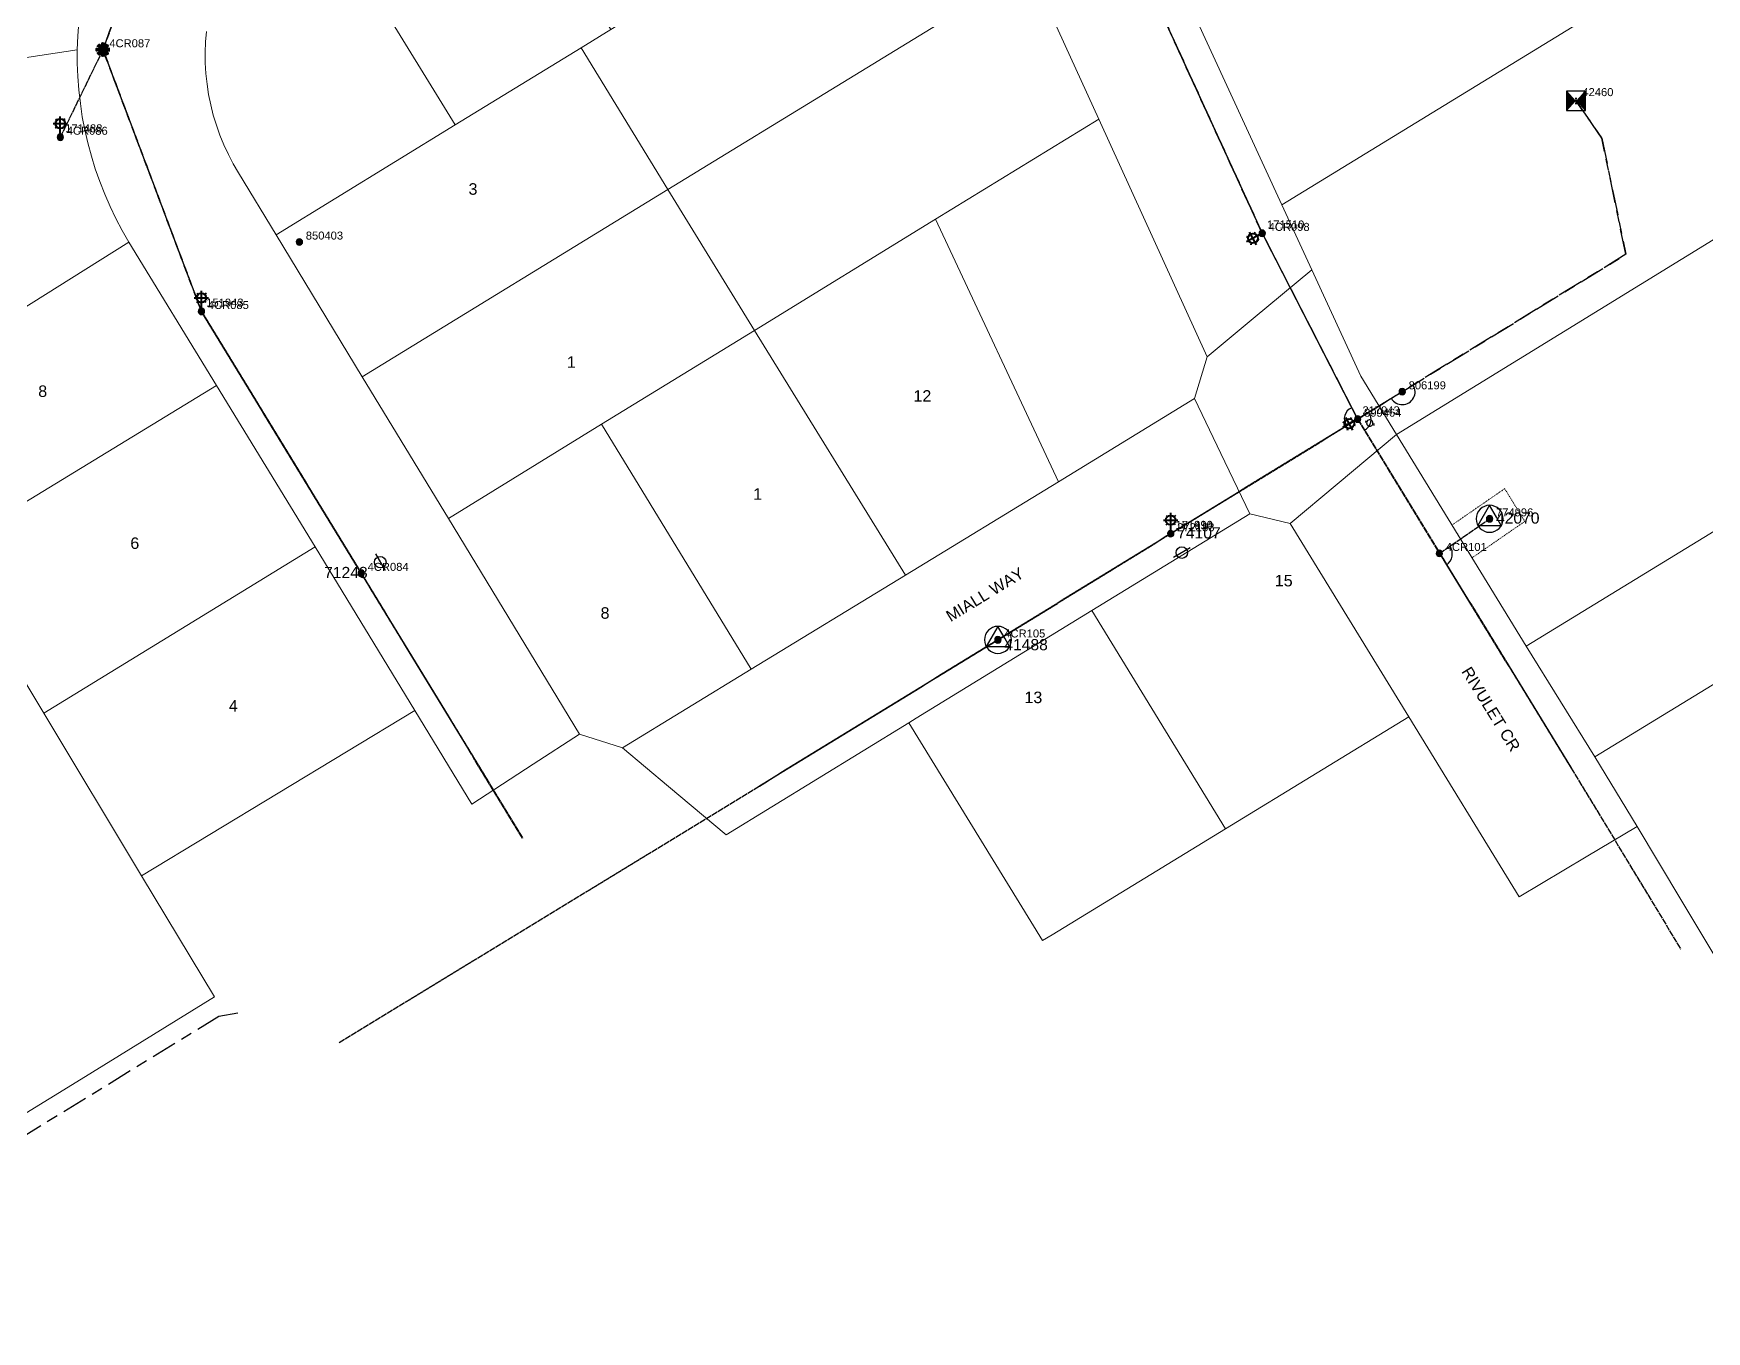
# Model space of a CAD drawing. Header units: metres. Extents: x 296686 to 300227, y 6172173 to 6175501.
# Drawn here: x 296905.8 to 297167.2, y 6174684.1 to 6174887 of the extents above; entities that cross this region are included whole.
import ezdxf
from ezdxf.enums import TextEntityAlignment as Align

# ---------------------------------------------------------------- set-up
doc = ezdxf.new("R2010")
doc.units = ezdxf.units.M
for name, pattern in [('Cable Exist OH', [1, 1, 0]), ('Cable Exist UG', [8.2, 4, -1.2, 1.8, -1.2]), ('HIDDEN', [0.375, 0.25, -0.125]), ('HIDDEN2', [0.1875, 0.125, -0.0625])]:
    doc.linetypes.add(name, pattern=pattern)
doc.layers.get('0').update_dxf_attribs({"color": 6})
for name, color, linetype in [('_USER 02 POLENUMEXT', 7, 'Continuous'), ('_USER 08 SLIGHTNUMEXT', 7, 'Continuous'), ('Equip_SP_HV_EXT', 7, 'Continuous'), ('Equip_SP_LV_EXT', 7, 'Continuous'), ('Equip_SP_SL_EXT', 7, 'Continuous'), ('Equip_SP_SL_MOD', 3, 'Continuous'), ('Mains_HV_EXT', 7, 'Continuous'), ('Mains_HV_MOD', 3, 'Continuous'), ('Mains_LV_EXT', 7, 'Continuous'), ('Mains_LV_MOD', 3, 'Continuous'), ('Mains_SL_EXT', 7, 'Continuous'), ('Mains_SL_MOD', 3, 'Continuous'), ('OH_Details_SP_MISC', 7, 'Continuous'), ('Sub_SP_EXT', 7, 'Continuous'), ('Sub_SP_TR_HV_LV_EXT', 7, 'Continuous'), ('SupportsOH_SP_TR_HV_LV_SL_EXT', 7, 'Continuous'), ('SupportsOH_SP_TR_HV_LV_SL_MOD', 3, 'Continuous')]:
    doc.layers.add(name, color=color, linetype=linetype)
for name, color, linetype, lineweight in [('Cadastre Land Parcels_SP_EXT', 9, 'Continuous', 5), ('Cadastre Other Property_SP_EXT', 9, 'HIDDEN', 5), ('Cadastre Road Names_SP_HV_LV_SL_EXT', 9, 'Continuous', 5), ('Cadastre Roads_SP_EXT', 9, 'Continuous', 5)]:
    doc.layers.add(name, color=color, linetype=linetype, lineweight=lineweight)
doc.styles.add('HVSW_LABEL', font='arial.ttf')
doc.styles.add('iecARIAL', font='arial.ttf', dxfattribs={"height": 2})
doc.styles.add('POLE_LABEL', font='arial.ttf')
doc.styles.get("Standard").update_dxf_attribs({"font": 'arial.ttf'})

# ---------------------------------------------------------------- blocks, each defined once
blk = doc.blocks.new('SUB_POLE_EXT')
blk.add_wipeout([(0, 4.22), (0.42, 4.2), (0.83, 4.14), (1.21, 4.05), (1.62, 3.9), (1.99, 3.72), (2.35, 3.51), (2.68, 3.26), (2.99, 2.99), (3.28, 2.66), (3.52, 2.34), (3.76, 1.92), (3.9, 1.62), (4.04, 1.23), (4.18, 0.63), (4.22, 0), (4.18, -0.61), (4.06, -1.15), (3.9, -1.62), (3.58, -2.24), (3.22, -2.73), (2.97, -3.01), (2.68, -3.26), (2.36, -3.5), (2, -3.72), (1.64, -3.89), (1.25, -4.03), (0.82, -4.14), (0.42, -4.2), (0, -4.22), (-0.41, -4.2), (-0.8, -4.15), (-1.21, -4.05), (-1.62, -3.9), (-1.99, -3.73), (-2.35, -3.51), (-2.68, -3.26), (-2.96, -3.02), (-3.23, -2.72), (-3.51, -2.35), (-3.71, -2.01), (-3.91, -1.6), (-4.05, -1.21), (-4.16, -0.76), (-4.22, -0.14), (-4.21, 0.39), (-4.14, 0.83), (-4.03, 1.27), (-3.9, 1.63), (-3.71, 2.02), (-3.5, 2.37), (-3.28, 2.67), (-2.99, 2.99), (-2.68, 3.27), (-2.33, 3.52), (-1.98, 3.73), (-1.63, 3.9), (-1.2, 4.05), (-0.78, 4.15), (-0.4, 4.21)])
blk.add_line((2.16, 0.48), (2.16, 0.48, 0))
blk.add_lwpolyline([(-4.22, 0, 1), (4.22, 0, 1)], format="xyb", close=True)
blk.add_lwpolyline([(2.14, 0.52), (0, 4.22), (-3.66, -2.11), (3.66, -2.11)], close=True)
for tag, height, flags, p in [('STREET_CODE', 0.2, 9, (1.5, 0)), ('ASSET_NUM', 3.5, 8, (2, 2)), ('CONSTRUCTED_VOLTAGE', 0.2, 9, (1.5, -0.2)), ('OPERATING_VOLTAGE', 0.2, 9, (1.5, -0.6)), ('OPERATED_BY', 0.2, 9, (1.5, -0.8)), ('ORIENTATION', 0.2, 9, (1.5, -1.2)), ('OWNED_BY', 0.2, 9, (1.5, -1.4)), ('SECONDARY_VOLTAGE', 0.2, 9, (1.5, -1.6)), ('STATE', 0.2, 9, (1.5, -1.8)), ('SUBSTATION_TYPE', 0.2, 9, (1.5, -2)), ('STREETNAME', 0.2, 9, (1.5, -2.8)), ('SUBURB', 0.2, 9, (1.5, -3)), ('Z', 0.2, 1, (1.5, -3.4)), ('NO_PHASES', 0.2, 9, (1.5, -0.4)), ('MAINTAINED_BY', 0.2, 9, (1.5, -1)), ('USAGE', 0.2, 9, (1.5, -2.2)), ('LEGEND', 0.2, 9, (1.5, -2.4)), ('LOCATION', 0.2, 9, (1.5, -2.6)), ('NOTES', 0.2, 9, (1.5, -3.2))]:
    blk.add_attdef(tag, text='', height=height, dxfattribs=dict(flags=flags)).set_placement(p, align=Align.MIDDLE_LEFT)
blk = doc.blocks.new('SUB_INDOOR_EXT')
h = blk.add_hatch(color=256)
h.paths.add_polyline_path([(3, 3), (0.24, 0), (3, -3)])
h.paths.add_polyline_path([(-3, -3), (-0.24, 0), (-3, 3)])
at = {"color": 7}
for p, q in [((-0.27, 0.81), (0.27, 0.81)), ((0, 0.81), (0, -0.81)), ((-0.27, -0.81), (0.27, -0.81))]:
    blk.add_line(p, q, dxfattribs=at)
blk.add_line((1.92, -2.26), (1.92, -2.26, 0))
for points in [[(-3, -3), (-0.24, 0), (-3, 3)], [(-3, -3), (3, -3), (3, 3), (-3, 3)], [(3, 3), (0.24, 0), (3, -3)]]:
    blk.add_lwpolyline(points, close=True)
for tag, height, flags, p in [('STREET_CODE', 0.2, 9, (1.5, 0)), ('ASSET_NUM', 2.5, 8, (2, 2)), ('CONSTRUCTED_VOLTAGE', 0.2, 9, (1.5, -0.2)), ('OPERATING_VOLTAGE', 0.2, 9, (1.5, -0.6)), ('ORIENTATION', 0.2, 9, (1.5, -0.8)), ('OWNED_BY', 0.2, 9, (1.5, -1)), ('OPERATED_BY', 0.2, 9, (1.5, -1.2)), ('SECONDARY_VOLTAGE', 0.2, 9, (1.5, -1.6)), ('STATE', 0.2, 9, (1.5, -1.8)), ('SUBSTATION_TYPE', 0.2, 9, (1.5, -2.2)), ('STREETNAME', 0.2, 9, (1.5, -3)), ('SUBURB', 0.2, 9, (1.5, -3.2)), ('Z', 0.2, 1, (1.5, -3.6)), ('NO_PHASES', 0.2, 9, (1.5, -0.4)), ('MAINTAINED_BY', 0.2, 9, (1.5, -1.4)), ('PARENT', 0.2, 9, (1.5, -2)), ('USAGE', 0.2, 9, (1.5, -2.4)), ('LEGEND', 0.2, 9, (1.5, -2.6)), ('LOCATION', 0.2, 9, (1.5, -2.8)), ('NOTES', 0.2, 9, (1.5, -3.4))]:
    blk.add_attdef(tag, text='', height=height, dxfattribs=dict(flags=flags)).set_placement(p, align=Align.MIDDLE_LEFT)
blk = doc.blocks.new('LV_OH_LINKS_OPEN_EXT')
for p, q in [((-0.17, 4.97), (-0.17, 5.46)), ((0.17, 4.97), (0.17, 5.46)), ((-0.17, 3), (-0.17, 2.5)), ((0.17, 3), (0.17, 2.5))]:
    blk.add_line(p, q)
blk.add_lwpolyline([(0, 2.99, 1), (0, 4.98, 1)], format="xyb", close=True)
at = {"flags": 9}
for tag, p in [('ACTUAL_STATUS', (0, 0)), ('CONSTRUCTED_VOLTAGE', (0, -0.2)), ('OPERATING_VOLTAGE', (0, -0.6)), ('ORIENTATION', (0, -0.8)), ('OWNED_BY', (0, -1)), ('STATE', (0, -1.2)), ('SWITCH_TYPE', (0, -1.4)), ('NO_PHASES', (0, -0.4)), ('USAGE', (0, -1.6)), ('LEGEND', (0, -1.8)), ('NOTES', (0, -2))]:
    blk.add_attdef(tag, text='', height=0.2, dxfattribs=at).set_placement(p, align=Align.MIDDLE_LEFT)
at = {"flags": 1}
blk.add_attdef('Z', (0, 0), '', height=0.2, dxfattribs=at)
blk = doc.blocks.new('SL_LANTERN_EXT')
at = {"lineweight": 40}
for p, q in [((-1.46, 5.68), (-1.06, 5.28)), ((0, 1.97), (0, 6.47)), ((1.46, 5.68), (1.06, 5.28)), ((-2.25, 4.22), (2.25, 4.22)), ((-1.46, 2.76), (-1.06, 3.16)), ((0, 0), (0, 2.72)), ((1.46, 2.76), (1.06, 3.16))]:
    blk.add_line(p, q, dxfattribs=at)
blk.add_circle((0, 4.22), 1.5, dxfattribs=at)
for tag, p, height, flags in [('OPERATING_VOLTAGE', (0.98, -1.65), 0.2, 9), ('ORIENTATION', (0.98, -1.85), 0.2, 9), ('OWNED_BY', (0.98, -2.05), 0.2, 9), ('STATE', (0.98, -2.25), 0.2, 9), ('CONSTRUCTED_VOLTAGE', (0.98, -0.65), 0.2, 9), ('CONTROL_TYPE', (0.98, -0.85), 0.2, 9), ('LANTERN_PURPOSE', (0.98, -1.05), 0.2, 9), ('LANTERN_TYPE', (0.98, -1.25), 0.2, 9), ('NO_PHASES', (0.98, -1.45), 0.2, 9), ('USAGE', (0.98, -2.45), 0.2, 9), ('CEXIST', (0.98, -2.65), 0.2, 9), ('CNEW', (0.98, -2.85), 0.2, 9), ('CNUMBER', (0.98, -3.05), 0.2, 9), ('CREMOVE', (0.98, -3.25), 0.2, 9), ('CREPLACE', (0.98, -3.45), 0.2, 9), ('LKINGHEIGHT', (0.98, -3.65), 0.2, 9), ('LBRACKET', (0.98, -3.85), 0.2, 9), ('LBRACKETVOCAB', (0.98, -4.05), 0.2, 9), ('LCATEGORY', (0.98, -4.25), 0.2, 9), ('LCHARGE1', (0.98, -4.45), 0.2, 9), ('LCHARGE1PERCENT', (0.98, -4.65), 0.2, 9), ('LCHARGE2', (0.98, -4.85), 0.2, 9), ('LCHARGE2PERCENT', (0.98, -5.05), 0.2, 9), ('LCHARGE3', (0.98, -5.25), 0.2, 9), ('LNUMBER', (2.18, -3.25), 2.5, 8), ('STREETNAME', (0.98, -9.25), 0.2, 9), ('SUBURB', (0.98, -9.45), 0.2, 1), ('LCHARGE3PERCENT', (0.98, -5.45), 0.2, 9), ('LEXIST', (0.98, -5.65), 0.2, 9), ('LLAMP', (0.98, -5.85), 0.2, 9), ('LLAMPVOCAB', (0.98, -6.05), 0.2, 9), ('LMAST', (0.98, -6.25), 0.2, 9), ('LMASTVOCAB', (0.98, -6.45), 0.2, 9), ('LNEW', (0.98, -6.65), 0.2, 9), ('LANTNUMBER', (0.98, -6.85), 0.2, 9), ('LOUTREACH', (0.98, -7.25), 0.2, 9), ('LOUTREACHVOCAB', (0.98, -7.45), 0.2, 9), ('LRATECODE', (0.98, -7.65), 0.2, 9), ('LREMOVE', (0.98, -7.85), 0.2, 9), ('LREPLACE', (0.98, -8.05), 0.2, 9), ('LTYPE', (0.98, -8.25), 0.2, 9), ('LTYPEVOCAB', (0.98, -8.45), 0.2, 9), ('LEGEND', (0.98, -8.65), 0.2, 9), ('LOCATION', (0.98, -8.85), 0.2, 9), ('NOTES', (0.98, -9.05), 0.2, 9)]:
    blk.add_attdef(tag, p, '', height=height, dxfattribs=dict(flags=flags))
at = {"layer": '_USER 08 SLIGHTNUMEXT', "style": 'iecARIAL', "flags": 8}
blk.add_attdef('ASSET_NUM', (1.5, 1.5), '', height=2.5, dxfattribs=at)
blk = doc.blocks.new('*U172')
at = {"lineweight": 40}
for p, q in [((-1.8, -3.57), (-3.98, 0.37)), ((-2.32, 0.38), (-2.47, -0.16)), ((0, 0), (-1.58, -0.87)), ((-4.87, -1.03), (-4.33, -1.18)), ((-0.92, -0.51), (-4.86, -2.69)), ((-3.46, -3.58), (-3.3, -3.04)), ((-0.91, -2.17), (-1.45, -2.01))]:
    blk.add_line(p, q, dxfattribs=at)
blk.add_circle((-2.89, -1.6), 1.5, dxfattribs=at)
for tag, p, height, flags in [('OPERATING_VOLTAGE', (0.98, -1.65), 0.2, 9), ('ORIENTATION', (0.98, -1.85), 0.2, 9), ('OWNED_BY', (0.98, -2.05), 0.2, 9), ('STATE', (0.98, -2.25), 0.2, 9), ('CONSTRUCTED_VOLTAGE', (0.98, -0.65), 0.2, 9), ('CONTROL_TYPE', (0.98, -0.85), 0.2, 9), ('LANTERN_PURPOSE', (0.98, -1.05), 0.2, 9), ('LANTERN_TYPE', (0.98, -1.25), 0.2, 9), ('NO_PHASES', (0.98, -1.45), 0.2, 9), ('USAGE', (0.98, -2.45), 0.2, 9), ('CEXIST', (0.98, -2.65), 0.2, 9), ('CNEW', (0.98, -2.85), 0.2, 9), ('CNUMBER', (0.98, -3.05), 0.2, 9), ('CREMOVE', (0.98, -3.25), 0.2, 9), ('CREPLACE', (0.98, -3.45), 0.2, 9), ('LKINGHEIGHT', (0.98, -3.65), 0.2, 9), ('LBRACKET', (0.98, -3.85), 0.2, 9), ('LBRACKETVOCAB', (0.98, -4.05), 0.2, 9), ('LCATEGORY', (0.98, -4.25), 0.2, 9), ('LCHARGE1', (0.98, -4.45), 0.2, 9), ('LCHARGE1PERCENT', (0.98, -4.65), 0.2, 9), ('LCHARGE2', (0.98, -4.85), 0.2, 9), ('LCHARGE2PERCENT', (0.98, -5.05), 0.2, 9), ('LCHARGE3', (0.98, -5.25), 0.2, 9), ('LNUMBER', (2.18, -3.25), 2.5, 8), ('STREETNAME', (0.98, -9.25), 0.2, 9), ('SUBURB', (0.98, -9.45), 0.2, 1), ('LCHARGE3PERCENT', (0.98, -5.45), 0.2, 9), ('LEXIST', (0.98, -5.65), 0.2, 9), ('LLAMP', (0.98, -5.85), 0.2, 9), ('LLAMPVOCAB', (0.98, -6.05), 0.2, 9), ('LMAST', (0.98, -6.25), 0.2, 9), ('LMASTVOCAB', (0.98, -6.45), 0.2, 9), ('LNEW', (0.98, -6.65), 0.2, 9), ('LANTNUMBER', (0.98, -6.85), 0.2, 9), ('LOUTREACH', (0.98, -7.25), 0.2, 9), ('LOUTREACHVOCAB', (0.98, -7.45), 0.2, 9), ('LRATECODE', (0.98, -7.65), 0.2, 9), ('LREMOVE', (0.98, -7.85), 0.2, 9), ('LREPLACE', (0.98, -8.05), 0.2, 9), ('LTYPE', (0.98, -8.25), 0.2, 9), ('LTYPEVOCAB', (0.98, -8.45), 0.2, 9), ('LEGEND', (0.98, -8.65), 0.2, 9), ('LOCATION', (0.98, -8.85), 0.2, 9), ('NOTES', (0.98, -9.05), 0.2, 9)]:
    blk.add_attdef(tag, p, '', height=height, dxfattribs=dict(flags=flags))
at = {"layer": '_USER 08 SLIGHTNUMEXT', "style": 'iecARIAL', "flags": 8}
blk.add_attdef('ASSET_NUM', (1.5, 1.5), '', height=2.5, dxfattribs=at)
blk = doc.blocks.new('*U171')
at = {"lineweight": 40}
for p, q in [((-1.55, -3.42), (-3.72, 0.53)), ((-2.06, 0.53), (-2.21, -0.01)), ((0, 0), (-1.32, -0.73)), ((-4.61, -0.87), (-4.07, -1.03)), ((-0.66, -0.36), (-4.6, -2.53)), ((-3.21, -3.43), (-3.05, -2.89)), ((-0.65, -2.02), (-1.19, -1.87))]:
    blk.add_line(p, q, dxfattribs=at)
blk.add_circle((-2.63, -1.45), 1.5, dxfattribs=at)
for tag, p, height, flags in [('OPERATING_VOLTAGE', (0.98, -1.65), 0.2, 9), ('ORIENTATION', (0.98, -1.85), 0.2, 9), ('OWNED_BY', (0.98, -2.05), 0.2, 9), ('STATE', (0.98, -2.25), 0.2, 9), ('CONSTRUCTED_VOLTAGE', (0.98, -0.65), 0.2, 9), ('CONTROL_TYPE', (0.98, -0.85), 0.2, 9), ('LANTERN_PURPOSE', (0.98, -1.05), 0.2, 9), ('LANTERN_TYPE', (0.98, -1.25), 0.2, 9), ('NO_PHASES', (0.98, -1.45), 0.2, 9), ('USAGE', (0.98, -2.45), 0.2, 9), ('CEXIST', (0.98, -2.65), 0.2, 9), ('CNEW', (0.98, -2.85), 0.2, 9), ('CNUMBER', (0.98, -3.05), 0.2, 9), ('CREMOVE', (0.98, -3.25), 0.2, 9), ('CREPLACE', (0.98, -3.45), 0.2, 9), ('LKINGHEIGHT', (0.98, -3.65), 0.2, 9), ('LBRACKET', (0.98, -3.85), 0.2, 9), ('LBRACKETVOCAB', (0.98, -4.05), 0.2, 9), ('LCATEGORY', (0.98, -4.25), 0.2, 9), ('LCHARGE1', (0.98, -4.45), 0.2, 9), ('LCHARGE1PERCENT', (0.98, -4.65), 0.2, 9), ('LCHARGE2', (0.98, -4.85), 0.2, 9), ('LCHARGE2PERCENT', (0.98, -5.05), 0.2, 9), ('LCHARGE3', (0.98, -5.25), 0.2, 9), ('LNUMBER', (2.18, -3.25), 2.5, 8), ('STREETNAME', (0.98, -9.25), 0.2, 9), ('SUBURB', (0.98, -9.45), 0.2, 1), ('LCHARGE3PERCENT', (0.98, -5.45), 0.2, 9), ('LEXIST', (0.98, -5.65), 0.2, 9), ('LLAMP', (0.98, -5.85), 0.2, 9), ('LLAMPVOCAB', (0.98, -6.05), 0.2, 9), ('LMAST', (0.98, -6.25), 0.2, 9), ('LMASTVOCAB', (0.98, -6.45), 0.2, 9), ('LNEW', (0.98, -6.65), 0.2, 9), ('LANTNUMBER', (0.98, -6.85), 0.2, 9), ('LOUTREACH', (0.98, -7.25), 0.2, 9), ('LOUTREACHVOCAB', (0.98, -7.45), 0.2, 9), ('LRATECODE', (0.98, -7.65), 0.2, 9), ('LREMOVE', (0.98, -7.85), 0.2, 9), ('LREPLACE', (0.98, -8.05), 0.2, 9), ('LTYPE', (0.98, -8.25), 0.2, 9), ('LTYPEVOCAB', (0.98, -8.45), 0.2, 9), ('LEGEND', (0.98, -8.65), 0.2, 9), ('LOCATION', (0.98, -8.85), 0.2, 9), ('NOTES', (0.98, -9.05), 0.2, 9)]:
    blk.add_attdef(tag, p, '', height=height, dxfattribs=dict(flags=flags))
at = {"layer": '_USER 08 SLIGHTNUMEXT', "style": 'iecARIAL', "flags": 8}
blk.add_attdef('ASSET_NUM', (1.5, 1.5), '', height=2.5, dxfattribs=at)
blk = doc.blocks.new('SL_NIGHTWATCH_EXT')
at = {"lineweight": 40}
h = blk.add_hatch(color=256, dxfattribs=at)
h.paths.add_polyline_path([(0.39, 1.96, 0.098491), (-0.39, 1.96), (-0.2, 0.98, -0.098491), (0.19, 0.98)])
h.paths.add_polyline_path([(0.55, 0.83, -0.098491), (0.83, 0.56), (1.66, 1.11, 0.098491), (1.11, 1.66)])
h.paths.add_polyline_path([(0.98, 0.2, -0.098491), (0.98, -0.19), (1.96, -0.39, 0.098491), (1.96, 0.39)])
h.paths.add_polyline_path([(0.83, -0.55, -0.098491), (0.56, -0.83), (1.11, -1.66, 0.098491), (1.66, -1.11)])
h.paths.add_polyline_path([(-0.19, -0.98), (-0.39, -1.96, 0.098491), (0.39, -1.96), (0.2, -0.98, -0.098491)])
h.paths.add_polyline_path([(-0.83, -0.56), (-1.66, -1.11, 0.098491), (-1.11, -1.66), (-0.55, -0.83, -0.098491)])
h.paths.add_polyline_path([(-0.98, 0.19), (-1.96, 0.39, 0.098491), (-1.96, -0.39), (-0.98, -0.2, -0.098491)])
h.paths.add_polyline_path([(-1.11, 1.66, 0.098491), (-1.66, 1.11), (-0.83, 0.55, -0.098491), (-0.56, 0.83)])
for p, q in [((-1.16, 1.63), (-1.16, 1.63, 0)), ((-1.1, 1.64), (-1.1, 1.64, 0)), ((1.08, 1.63), (1.08, 1.63, 0)), ((-0.86, -0.57), (-0.86, -0.57, 0)), ((0.82, -0.57), (0.82, -0.57, 0)), ((1.13, -1.65), (1.13, -1.65, 0)), ((1.96, -0.37), (1.96, -0.37, 0))]:
    blk.add_line(p, q, dxfattribs=at)
for points in [[(-0.98, 0.19, 0.098491), (-0.98, -0.2), (-1.96, -0.39, -0.098491), (-1.96, 0.39)], [(-0.56, 0.83, 0.098491), (-0.83, 0.55), (-1.66, 1.11, -0.098491), (-1.11, 1.66)], [(-0.2, 0.98, -0.098491), (0.19, 0.98), (0.39, 1.96, 0.098491), (-0.39, 1.96)], [(0.83, 0.56), (1.66, 1.11, 0.098491), (1.11, 1.66), (0.55, 0.83, -0.098491)], [(0.98, -0.19), (1.96, -0.39, 0.098491), (1.96, 0.39), (0.98, 0.2, -0.098491)], [(-0.83, -0.56, 0.098491), (-0.55, -0.83), (-1.11, -1.66, -0.098491), (-1.66, -1.11)], [(0.2, -0.98), (0.39, -1.96, -0.098491), (-0.39, -1.96), (-0.19, -0.98, 0.098491)], [(0.56, -0.83), (1.11, -1.66, 0.098491), (1.66, -1.11), (0.83, -0.55, -0.098491)]]:
    blk.add_lwpolyline(points, format="xyb", close=True, dxfattribs=at)
blk.add_circle((0, 0), 1, dxfattribs=at)
blk = doc.blocks.new('POLE_EXT')
blk.add_hatch(color=256).paths.add_polyline_path([(-1, 0, 1), (1, 0, 1)])
blk.add_lwpolyline([(-1, 0, 1), (1, 0, 1)], format="xyb", close=True)
for tag, height, flags, p in [('pNumber', 2.5, 8, (-17.84, 2.07)), ('OWNED_BY', 0.2, 9, (1.35, -0.4)), ('SPECIAL_USE', 0.2, 9, (1.35, -0.8)), ('STATE', 0.2, 9, (1.35, -1)), ('cLV', 0.2, 9, (1.35, -1.4)), ('hDepth', 0.2, 9, (1.35, -1.6)), ('hDia', 0.2, 9, (1.35, -1.8)), ('cHV', 0.2, 9, (1.35, -2)), ('cLinedev', 0.2, 9, (1.35, -3.4)), ('pExisting', 0.2, 9, (1.35, -3.8)), ('pFooting', 0.2, 9, (1.35, -4.4)), ('pNew', 0.2, 9, (1.35, -4.6)), ('pRelocate', 0.2, 9, (1.35, -5)), ('pRemove', 0.2, 9, (1.35, -5.2)), ('PARENT', 0.2, 9, (1.35, -0.6)), ('USAGE', 0.2, 9, (1.35, -1.2)), ('LBRACKET', 0.2, 9, (1.35, -2.2)), ('LExisting', 0.2, 9, (1.35, -2.4)), ('LANTNUMBER', 0.2, 9, (1.35, -2.6)), ('LOther', 0.2, 9, (1.35, -2.8)), ('LRemove', 0.2, 9, (1.35, -3)), ('LEGEND', 0.2, 9, (1.35, -3.2)), ('LOCATION', 0.2, 9, (1.35, -3.6)), ('PFNUMBER', 0.2, 9, (1.35, -4)), ('NEWPFNUMBER', 0.2, 9, (1.35, -4.2)), ('pReplace', 0.2, 9, (1.35, -5.4)), ('pStay', 0.2, 9, (1.35, -5.6)), ('pType', 0.2, 9, (1.35, -5.8)), ('cspan', 0.2, 9, (1.35, -6)), ('STREETNAME', 0.2, 9, (1.35, -6.2)), ('SUBURB', 0.2, 9, (1.35, -6.4)), ('OPERATED_BY', 0.2, 9, (1.36, -7.01)), ('NOTES', 0.2, 9, (1.35, -6.6)), ('MAINTAINED_BY', 0.2, 9, (1.36, -6.81))]:
    blk.add_attdef(tag, text='', height=height, dxfattribs=dict(flags=flags)).set_placement(p, align=Align.MIDDLE_LEFT)
at = {"style": 'POLE_LABEL', "flags": 9}
for tag, p in [('STRUCTURE_PLANT_NUMBER', (1.35, 0.03)), ('STREET_CODE', (1.35, -0.2))]:
    blk.add_attdef(tag, text='', height=0.2, dxfattribs=at).set_placement(p, align=Align.MIDDLE_LEFT)
at = {"flags": 1}
blk.add_attdef('Z', (1.35, -7.33), '', height=0.2, dxfattribs=at)
at = {"layer": '_USER 02 POLENUMEXT', "style": 'POLE_LABEL', "flags": 8}
blk.add_attdef('ASSET_NUM', text='', height=2.5, dxfattribs=at).set_placement((2, 2), align=Align.MIDDLE_LEFT)
blk = doc.blocks.new('HV_ABS_CLOSED_EXT')
blk.add_line((-3, 6.87), (3, 6.87))
blk.add_circle((0, 6.87), 1.8)
at = {"flags": 1}
blk.add_attdef('Z', (0, 0), '', height=0.2, dxfattribs=at)
at = {"style": 'HVSW_LABEL'}
for tag, height, flags, p in [('ASSET_NUM', 3.5, 8, (2, 2)), ('STREET_CODE', 0.2, 9, (0, -0.2))]:
    blk.add_attdef(tag, text='', height=height, dxfattribs=dict(at, flags=flags)).set_placement(p, align=Align.MIDDLE_LEFT)
at = {"flags": 9}
for tag, p in [('ACTUAL_STATUS', (0, -0.4)), ('CONSTRUCTED_VOLTAGE', (0, -0.6)), ('OPERATING_VOLTAGE', (0, -1)), ('ORIENTATION', (0, -1.2)), ('OWNED_BY', (0, -1.4)), ('STATE', (0, -1.6)), ('SWITCH_TYPE', (0, -1.8)), ('STREETNAME', (0, -2.6)), ('SUBURB', (0, -2.8)), ('NO_PHASES', (0, -0.8)), ('USAGE', (0, -2)), ('LEGEND', (0, -2.2)), ('LOCATION', (0, -2.4)), ('NOTES', (0, -3))]:
    blk.add_attdef(tag, text='', height=0.2, dxfattribs=at).set_placement(p, align=Align.MIDDLE_LEFT)

msp = doc.modelspace()

# ---------------------------------------------------------------- linework, layer by layer
at = {"layer": 'Cadastre Land Parcels_SP_EXT', "linetype": 'Continuous'}
for points in [[(297202.97, 6174922.76), (297186.73, 6174958.94), (297084.26, 6174896.17), (297100.83, 6174860.19), (297202.97, 6174922.76)], [(296925, 6174918.4), (296855.55, 6174944.74), (296790.85, 6174898.34), (296794.48, 6174866.49), (296912.67, 6174884.44), (296912.75, 6174886.61), (296912.92, 6174888.76), (296913.17, 6174890.91), (296913.51, 6174893.05), (296913.92, 6174895.17), (296914.42, 6174897.28), (296915, 6174899.36), (296915.66, 6174901.42), (296916.4, 6174903.46), (296917.22, 6174905.46), (296918.11, 6174907.43), (296919.08, 6174909.37), (296920.12, 6174911.26), (296921.23, 6174913.12), (296922.42, 6174914.93), (296923.68, 6174916.69), (296925, 6174918.4)], [(296996, 6174887.58), (296971.63, 6174927.16), (296949.5, 6174913.52), (296948.78, 6174913.12), (296948.09, 6174912.67), (296947.42, 6174912.16), (296971.69, 6174872.68), (296991.36, 6174884.75), (296996, 6174887.58)], [(297219.7, 6174886.37), (297202.97, 6174922.76), (297100.83, 6174860.19), (297105.5, 6174850.03), (297113.15, 6174833.4), (297118.73, 6174824.29), (297219.7, 6174886.37)], [(297061.46, 6174897.23), (297050.58, 6174921.1), (297019.32, 6174901.9), (296996, 6174887.58), (296991.36, 6174884.75), (297004.94, 6174862.6), (297061.46, 6174897.23)], [(297072.23, 6174873.6), (297061.46, 6174897.23), (297004.94, 6174862.6), (297018.45, 6174840.57), (297046.71, 6174857.94), (297072.23, 6174873.6)], [(296920.74, 6174854.38), (296919.7, 6174856.2), (296918.71, 6174858.05), (296917.8, 6174859.95), (296916.95, 6174861.87), (296916.18, 6174863.83), (296915.48, 6174865.82), (296914.86, 6174867.82), (296914.31, 6174869.86), (296913.84, 6174871.91), (296913.45, 6174873.97), (296913.14, 6174876.05), (296912.9, 6174878.14), (296912.74, 6174880.24), (296912.66, 6174882.34), (296912.67, 6174884.44), (296794.48, 6174866.49), (296796.21, 6174851.78), (296804.68, 6174813.99), (296878.93, 6174828.16), (296920.74, 6174854.38)], [(297004.94, 6174862.6), (296991.36, 6174884.75), (296971.69, 6174872.68), (296943.74, 6174855.49), (296957.19, 6174833.34), (297004.94, 6174862.6)], [(297089.18, 6174836.46), (297072.23, 6174873.6), (297046.71, 6174857.94), (297065.94, 6174816.89), (297087.21, 6174829.91), (297089.18, 6174836.46)], [(297018.45, 6174840.57), (297004.94, 6174862.6), (296957.19, 6174833.34), (296970.63, 6174811.2), (296994.55, 6174825.92), (297018.45, 6174840.57)], [(297065.94, 6174816.89), (297046.71, 6174857.94), (297018.45, 6174840.57), (297042.03, 6174802.31), (297065.94, 6174816.89)], [(296934.43, 6174831.97), (296920.74, 6174854.38), (296878.93, 6174828.16), (296892.15, 6174806.19), (296934.43, 6174831.97)], [(297042.03, 6174802.31), (297018.45, 6174840.57), (296994.55, 6174825.92), (297017.92, 6174787.61), (297042.03, 6174802.31)], [(296949.81, 6174806.74), (296934.43, 6174831.97), (296892.15, 6174806.19), (296907.42, 6174780.77), (296949.81, 6174806.74)], [(297149.72, 6174773.91), (297156.32, 6174763.03), (297163.19, 6174751.62), (297171, 6174738.63), (297175.53, 6174731.21), (297265.75, 6174785.82), (297255.84, 6174807.62), (297244.73, 6174831.97), (297149.72, 6174773.91)], [(297017.92, 6174787.61), (296994.55, 6174825.92), (296970.63, 6174811.2), (296991.11, 6174777.49), (296997.85, 6174775.32), (297017.92, 6174787.61)], [(297120.66, 6174780.19), (297102.13, 6174810.41), (297095.84, 6174811.92), (297071.17, 6174796.78), (297092.04, 6174762.69), (297120.66, 6174780.19)], [(296965.41, 6174781.17), (296949.81, 6174806.74), (296907.42, 6174780.77), (296922.71, 6174755.36), (296965.41, 6174781.17)], [(296913.25, 6174723.57), (296934.11, 6174736.41), (296922.71, 6174755.36), (296907.42, 6174780.77), (296892.15, 6174806.18), (296871.13, 6174793.37), (296850.47, 6174780.8), (296892.54, 6174710.87), (296913.25, 6174723.57)]]:
    msp.add_lwpolyline(points, close=True, dxfattribs=at)
msp.add_lwpolyline([(296932.84, 6174887.3), (296932.7, 6174885.66), (296932.64, 6174884.01), (296932.66, 6174882.36), (296932.76, 6174880.71), (296932.93, 6174879.07), (296933.18, 6174877.44), (296933.51, 6174875.82), (296933.91, 6174874.22), (296934.39, 6174872.64), (296934.94, 6174871.08), (296935.56, 6174869.56), (296936.26, 6174868.06), (296937.02, 6174866.59), (296937.85, 6174865.17), (296943.74, 6174855.49), (296971.69, 6174872.68), (296971.69, 6174872.68), (296947.42, 6174912.16)], dxfattribs=at)
at = {"layer": 'Cadastre Roads_SP_EXT', "linetype": 'Continuous'}
for points in [[(297061.46, 6174897.23), (297072.23, 6174873.6), (297089.18, 6174836.46), (297096.36, 6174842.43), (297105.5, 6174850.03), (297100.83, 6174860.19), (297084.26, 6174896.17)], [(296912.92, 6174888.76), (296912.75, 6174886.61), (296912.67, 6174884.44), (296912.66, 6174882.34), (296912.74, 6174880.24), (296912.9, 6174878.14), (296913.14, 6174876.05), (296913.45, 6174873.97), (296913.84, 6174871.91), (296914.31, 6174869.86), (296914.86, 6174867.82), (296915.48, 6174865.82), (296916.18, 6174863.83), (296916.95, 6174861.87), (296917.8, 6174859.95), (296918.71, 6174858.05), (296919.7, 6174856.2), (296920.74, 6174854.38), (296934.43, 6174831.97), (296949.81, 6174806.74), (296965.41, 6174781.17), (296974.32, 6174766.52), (296983.86, 6174772.76), (296991.11, 6174777.49), (296970.63, 6174811.2), (296957.19, 6174833.34), (296943.74, 6174855.49), (296937.85, 6174865.17), (296937.02, 6174866.59), (296936.26, 6174868.06), (296935.56, 6174869.56), (296934.94, 6174871.08), (296934.39, 6174872.64), (296933.91, 6174874.22), (296933.51, 6174875.82), (296933.18, 6174877.44), (296932.93, 6174879.07), (296932.76, 6174880.71), (296932.66, 6174882.36), (296932.64, 6174884.01), (296932.7, 6174885.66), (296932.84, 6174887.3)]]:
    msp.add_lwpolyline(points, dxfattribs=at)
at = {"layer": 'Mains_HV_EXT', "linetype": 'Cable Exist UG'}
for points in [[(296791.42, 6174948.31), (296785.8, 6174937.37), (296786.67, 6174917.31), (296790.36, 6174885.01), (296794.18, 6174851.52), (296809.41, 6174784.15), (296828.63, 6174724.28), (296846.04, 6174687.18), (296854.67, 6174684.12), (296934.77, 6174733.42), (296937.72, 6174733.94)], [(297119.64, 6174830.99), (297154.57, 6174852.46), (297150.84, 6174870.59), (297146.78, 6174876.44)]]:
    msp.add_lwpolyline(points, dxfattribs=at)
at = {"layer": 'Mains_HV_EXT', "linetype": 'Cable Exist OH'}
for points in [[(296957.02, 6174802.62), (296932.06, 6174843.54), (296916.67, 6174884.44), (296928.17, 6174915.98), (296960.12, 6174940.37)], [(297112.68, 6174826.71), (297119.64, 6174830.99)], [(297112.68, 6174826.71), (297083.48, 6174808.81)], [(297112.68, 6174826.71), (297125.44, 6174805.73)], [(297125.44, 6174805.73), (297146.05, 6174772.16)], [(296982.23, 6174761.22), (296957.02, 6174802.62)]]:
    msp.add_lwpolyline(points, dxfattribs=at)
at = {"layer": 'Mains_HV_EXT', "linetype": 'Continuous'}
msp.add_lwpolyline([(297126.57, 6174803.89, 0.386911), (297127.12, 6174806.89)], format="xyb", dxfattribs=at)
at = {"layer": 'Mains_HV_MOD', "linetype": 'Cable Exist OH'}
msp.add_lwpolyline([(297080.46, 6174893.59), (297097.77, 6174855.75), (297112.68, 6174826.71)], dxfattribs=at)
at = {"layer": 'Mains_LV_EXT', "linetype": 'Cable Exist OH'}
for points in [[(296928.17, 6174915.98), (296916.67, 6174884.44), (296932.06, 6174843.54)], [(296932.06, 6174843.54), (296957.02, 6174802.62)], [(297119.64, 6174830.99), (297112.68, 6174826.71)], [(297083.48, 6174808.81), (297112.68, 6174826.71)], [(296957.02, 6174802.62), (296982.23, 6174761.22)]]:
    msp.add_lwpolyline(points, dxfattribs=at)
at = {"layer": 'Mains_LV_EXT', "linetype": 'Cable Exist UG'}
msp.add_lwpolyline([(297146.78, 6174876.44), (297150.84, 6174870.59), (297154.57, 6174852.46), (297119.64, 6174830.99)], dxfattribs=at)
at = {"layer": 'Mains_LV_EXT', "linetype": 'Continuous'}
for points in [[(297117.94, 6174829.94, 1.012405), (297121.34, 6174832.03)], [(297111.75, 6174828.48, 0.503061), (297110.98, 6174825.66)], [(297113.73, 6174825, 0.494381), (297114.39, 6174827.76)]]:
    msp.add_lwpolyline(points, format="xyb", dxfattribs=at)
at = {"layer": 'Mains_LV_MOD', "linetype": 'Cable Exist OH'}
msp.add_lwpolyline([(297080.46, 6174893.59), (297097.77, 6174855.75), (297112.68, 6174826.71)], dxfattribs=at)
at = {"layer": 'Mains_SL_EXT', "linetype": 'Cable Exist OH'}
for points in [[(296928.17, 6174915.98), (296916.67, 6174884.44)], [(296916.67, 6174884.44), (296910.01, 6174870.77)], [(296916.67, 6174884.44), (296932.06, 6174843.54)], [(296982.23, 6174761.22), (296957.02, 6174802.62), (296932.06, 6174843.54)], [(297112.68, 6174826.71), (297083.48, 6174808.81)]]:
    msp.add_lwpolyline(points, dxfattribs=at)
at = {"layer": 'Mains_SL_MOD', "linetype": 'Cable Exist OH'}
for points in [[(297097.77, 6174855.75), (297080.46, 6174893.59)], [(297097.77, 6174855.75), (297112.68, 6174826.71)]]:
    msp.add_lwpolyline(points, dxfattribs=at)
at = {"layer": 'OH_Details_SP_MISC', "color": 7, "linetype": 'Continuous', "flags": 128}
for points in [[(297080.46, 6174893.59), (297097.77, 6174855.75)], [(297097.77, 6174855.75), (297112.68, 6174826.71)]]:
    msp.add_lwpolyline(points, dxfattribs=at)

# ---------------------------------------------------------------- block references
at = {"layer": 'Equip_SP_HV_EXT'}
ref = msp.add_blockref('HV_ABS_CLOSED_EXT', (297083.48, 6174808.81), dxfattribs=dict(at, xscale=0.5, yscale=0.5, zscale=0.5, rotation=210.3112746133245))
ref.add_attrib('ASSET_NUM', '74107', dxfattribs={"layer": '0', "height": 1.75, "style": 'HVSW_LABEL'}).set_placement((297084.48, 6174808.93), align=Align.MIDDLE_LEFT)
ref = msp.add_blockref('HV_ABS_CLOSED_EXT', (296957.02, 6174802.62), dxfattribs=dict(at, xscale=0.5, yscale=0.5, zscale=0.5, rotation=300.1472456410474))
ref.add_attrib('ASSET_NUM', '71248', dxfattribs={"layer": '0', "height": 1.75, "style": 'HVSW_LABEL'}).set_placement((296958.02, 6174802.74), align=Align.MIDDLE_RIGHT)
at = {"layer": 'Equip_SP_LV_EXT', "xscale": 0.5, "yscale": 0.5, "zscale": 0.5, "rotation": 252.0205558210083}
msp.add_blockref('LV_OH_LINKS_OPEN_EXT', (297112.68, 6174826.71), dxfattribs=at)
at = {"layer": 'Equip_SP_SL_EXT', "xscale": 0.5, "yscale": 0.5, "zscale": 0.5}
msp.add_blockref('SL_NIGHTWATCH_EXT', (296916.67, 6174884.44), dxfattribs=at)
at = {"layer": 'Equip_SP_SL_EXT'}
ref = msp.add_blockref('SL_LANTERN_EXT', (296910.01, 6174870.77), dxfattribs=dict(at, xscale=0.5, yscale=0.5, zscale=0.5))
ref.add_attrib('ASSET_NUM', '171488', (296910.76, 6174871.52), dxfattribs={"layer": '_USER 08 SLIGHTNUMEXT', "height": 1.25, "style": 'iecARIAL'})
ref = msp.add_blockref('SL_LANTERN_EXT', (296932.06, 6174843.54), dxfattribs=dict(at, xscale=0.5, yscale=0.5, zscale=0.5))
ref.add_attrib('ASSET_NUM', '151943', (296932.81, 6174844.29), dxfattribs={"layer": '_USER 08 SLIGHTNUMEXT', "height": 1.25, "style": 'iecARIAL'})
ref = msp.add_blockref('*U171', (297112.68, 6174826.71), dxfattribs=dict(at, xscale=0.5, yscale=0.5, zscale=0.5))
ref.add_attrib('ASSET_NUM', '217943', (297113.43, 6174827.46), dxfattribs={"layer": '_USER 08 SLIGHTNUMEXT', "height": 1.25, "style": 'iecARIAL'})
ref = msp.add_blockref('SL_LANTERN_EXT', (297083.48, 6174808.81), dxfattribs=dict(at, xscale=0.5, yscale=0.5, zscale=0.5))
ref.add_attrib('ASSET_NUM', '151914', (297084.23, 6174809.56), dxfattribs={"layer": '_USER 08 SLIGHTNUMEXT', "height": 1.25, "style": 'iecARIAL'})
ref = msp.add_blockref('SL_LANTERN_EXT', (297083.48, 6174808.81), dxfattribs=dict(at, xscale=0.5, yscale=0.5, zscale=0.5))
ref.add_attrib('ASSET_NUM', '171490', (297084.23, 6174809.56), dxfattribs={"layer": '_USER 08 SLIGHTNUMEXT', "height": 1.25, "style": 'iecARIAL'})
at = {"layer": 'Equip_SP_SL_MOD'}
ref = msp.add_blockref('*U172', (297097.77, 6174855.75), dxfattribs=dict(at, xscale=0.5, yscale=0.5, zscale=0.5))
ref.add_attrib('ASSET_NUM', '171510', (297098.52, 6174856.5), dxfattribs={"layer": '_USER 08 SLIGHTNUMEXT', "height": 1.25, "style": 'iecARIAL'})
at = {"layer": 'Sub_SP_EXT'}
ref = msp.add_blockref('SUB_INDOOR_EXT', (297146.78, 6174876.44), dxfattribs=dict(at, xscale=0.5, yscale=0.5, zscale=0.5))
ref.add_attrib('ASSET_NUM', '42460', dxfattribs={"layer": '0', "height": 1.25}).set_placement((297147.78, 6174876.81), align=Align.BOTTOM_LEFT)
at = {"layer": 'Sub_SP_TR_HV_LV_EXT'}
ref = msp.add_blockref('SUB_POLE_EXT', (297133.29, 6174811.13), dxfattribs=dict(at, xscale=0.5, yscale=0.5, zscale=0.5))
ref.add_attrib('ASSET_NUM', '42070', dxfattribs={"layer": '0', "height": 1.75}).set_placement((297134.29, 6174811.25), align=Align.MIDDLE_LEFT)
ref = msp.add_blockref('SUB_POLE_EXT', (297056.48, 6174792.21), dxfattribs=dict(at, xscale=0.5, yscale=0.5, zscale=0.5))
ref.add_attrib('ASSET_NUM', '41488', dxfattribs={"layer": '0', "height": 1.75}).set_placement((297057.48, 6174792.34), align=Align.TOP_LEFT)
at = {"layer": 'SupportsOH_SP_TR_HV_LV_SL_EXT'}
ref = msp.add_blockref('POLE_EXT', (296916.67, 6174884.44), dxfattribs=dict(at, xscale=0.5, yscale=0.5, zscale=0.5))
ref.add_attrib('ASSET_NUM', '4CR087', dxfattribs={"layer": '_USER 02 POLENUMEXT', "height": 1.25, "style": 'POLE_LABEL'}).set_placement((296917.67, 6174885.44), align=Align.MIDDLE_LEFT)
ref = msp.add_blockref('POLE_EXT', (296910.01, 6174870.77), dxfattribs=dict(at, xscale=0.5, yscale=0.5, zscale=0.5))
ref.add_attrib('ASSET_NUM', '4CR086', dxfattribs={"layer": '_USER 02 POLENUMEXT', "height": 1.25, "style": 'POLE_LABEL'}).set_placement((296911.01, 6174871.77), align=Align.MIDDLE_LEFT)
ref = msp.add_blockref('POLE_EXT', (296947.36, 6174854.39), dxfattribs=dict(at, xscale=0.5, yscale=0.5, zscale=0.5))
ref.add_attrib('ASSET_NUM', '850403', dxfattribs={"layer": '_USER 02 POLENUMEXT', "height": 1.25, "style": 'POLE_LABEL'}).set_placement((296948.36, 6174855.39), align=Align.MIDDLE_LEFT)
ref = msp.add_blockref('POLE_EXT', (296932.06, 6174843.54), dxfattribs=dict(at, xscale=0.5, yscale=0.5, zscale=0.5))
ref.add_attrib('ASSET_NUM', '4CR085', dxfattribs={"layer": '_USER 02 POLENUMEXT', "height": 1.25, "style": 'POLE_LABEL'}).set_placement((296933.06, 6174844.54), align=Align.MIDDLE_LEFT)
ref = msp.add_blockref('POLE_EXT', (297119.64, 6174830.99), dxfattribs=dict(at, xscale=0.5, yscale=0.5, zscale=0.5))
ref.add_attrib('ASSET_NUM', '806199', dxfattribs={"layer": '_USER 02 POLENUMEXT', "height": 1.25, "style": 'POLE_LABEL'}).set_placement((297120.64, 6174831.99), align=Align.MIDDLE_LEFT)
ref = msp.add_blockref('POLE_EXT', (297112.68, 6174826.71), dxfattribs=dict(at, xscale=0.5, yscale=0.5, zscale=0.5))
ref.add_attrib('ASSET_NUM', '899464', dxfattribs={"layer": '_USER 02 POLENUMEXT', "height": 1.25, "style": 'POLE_LABEL'}).set_placement((297113.68, 6174827.71), align=Align.MIDDLE_LEFT)
ref = msp.add_blockref('POLE_EXT', (297083.48, 6174808.81), dxfattribs=dict(at, xscale=0.5, yscale=0.5, zscale=0.5))
ref.add_attrib('ASSET_NUM', '272183', dxfattribs={"layer": '_USER 02 POLENUMEXT', "height": 1.25, "style": 'POLE_LABEL'}).set_placement((297084.48, 6174809.81), align=Align.MIDDLE_LEFT)
ref = msp.add_blockref('POLE_EXT', (297125.44, 6174805.73), dxfattribs=dict(at, xscale=0.5, yscale=0.5, zscale=0.5))
ref.add_attrib('ASSET_NUM', '4CR101', dxfattribs={"layer": '_USER 02 POLENUMEXT', "height": 1.25, "style": 'POLE_LABEL'}).set_placement((297126.44, 6174806.73), align=Align.MIDDLE_LEFT)
ref = msp.add_blockref('POLE_EXT', (296957.02, 6174802.62), dxfattribs=dict(at, xscale=0.5, yscale=0.5, zscale=0.5))
ref.add_attrib('ASSET_NUM', '4CR084', dxfattribs={"layer": '_USER 02 POLENUMEXT', "height": 1.25, "style": 'POLE_LABEL'}).set_placement((296958.02, 6174803.62), align=Align.MIDDLE_LEFT)
at = {"layer": 'SupportsOH_SP_TR_HV_LV_SL_MOD'}
ref = msp.add_blockref('POLE_EXT', (297097.77, 6174855.75), dxfattribs=dict(at, xscale=0.5, yscale=0.5, zscale=0.5))
ref.add_attrib('ASSET_NUM', '4CR098', dxfattribs={"layer": '_USER 02 POLENUMEXT', "height": 1.25, "style": 'POLE_LABEL'}).set_placement((297098.77, 6174856.75), align=Align.MIDDLE_LEFT)

# ---------------------------------------------------------------- texts
at = {"layer": 'Cadastre Land Parcels_SP_EXT'}
for s, p in [('3', (296973.78, 6174861.77)), ('1', (296989.15, 6174834.73)), ('8', (296906.56, 6174830.17)), ('12', (297043.28, 6174829.43)), ('1', (297018.24, 6174814.1)), ('6', (296920.95, 6174806.42)), ('15', (297099.73, 6174800.57)), ('8', (296994.41, 6174795.51)), ('13', (297060.62, 6174782.32)), ('4', (296936.34, 6174781.01))]:
    msp.add_text(s, height=1.8, dxfattribs=at).set_placement(p)
at = {"layer": 'Cadastre Road Names_SP_HV_LV_SL_EXT'}
msp.add_text('RIVULET CR', height=1.8, rotation=301.6279, dxfattribs=at).set_placement((297128.83, 6174787.28))

# ---------------------------------------------------------------- next in the draw order: linework, layer by layer
at = {"layer": 'Cadastre Land Parcels_SP_EXT', "linetype": 'Continuous'}
for points in [[(297236.2, 6174850.71), (297235.96, 6174851.24), (297219.7, 6174886.37), (297118.73, 6174824.29), (297139, 6174791.24), (297236.2, 6174850.71)], [(297244.73, 6174831.97), (297236.2, 6174850.71), (297139, 6174791.24), (297149.72, 6174773.91), (297244.73, 6174831.97)], [(297092.04, 6174762.69), (297071.17, 6174796.78), (297043.73, 6174779.95), (297042.59, 6174779.25), (297063.47, 6174745.21), (297064.97, 6174746.13), (297092.04, 6174762.69)]]:
    msp.add_lwpolyline(points, close=True, dxfattribs=at)
at = {"layer": 'Cadastre Other Property_SP_EXT', "linetype": 'HIDDEN2'}
msp.add_lwpolyline([(297127.42, 6174810.16), (297130.56, 6174805.04), (297138.79, 6174810.72), (297135.65, 6174815.84), (297127.42, 6174810.16)], close=True, dxfattribs=at)
at = {"layer": 'Cadastre Roads_SP_EXT', "linetype": 'Continuous'}
for points in [[(297095.84, 6174811.92), (297091.31, 6174821.34), (297087.21, 6174829.91), (297065.94, 6174816.9), (297042.03, 6174802.31), (297017.92, 6174787.61), (296997.85, 6174775.33), (297005.04, 6174769.27), (297014.01, 6174761.72), (297042.59, 6174779.25), (297043.73, 6174779.95), (297071.17, 6174796.78), (297095.84, 6174811.92)], [(297139, 6174791.24), (297118.73, 6174824.29), (297109.47, 6174816.55), (297102.13, 6174810.41), (297120.66, 6174780.19), (297137.92, 6174752.06), (297148.4, 6174758.31), (297156.32, 6174763.03), (297149.72, 6174773.91), (297139, 6174791.24)]]:
    msp.add_lwpolyline(points, close=True, dxfattribs=at)
at = {"layer": 'Mains_HV_EXT', "linetype": 'Cable Exist OH'}
for points in [[(297125.44, 6174805.73), (297133.29, 6174811.13)], [(297083.48, 6174808.81), (297056.48, 6174792.21)], [(296953.56, 6174729.31), (297019.23, 6174769.37), (297056.48, 6174792.21)]]:
    msp.add_lwpolyline(points, dxfattribs=at)
at = {"layer": 'Mains_LV_EXT', "linetype": 'Cable Exist OH'}
for points in [[(297112.68, 6174826.71), (297125.43, 6174805.89), (297146.05, 6174772.16), (297163.15, 6174743.88)], [(297056.48, 6174792.21), (297083.48, 6174808.81)], [(297056.48, 6174792.21), (297019.23, 6174769.37)]]:
    msp.add_lwpolyline(points, dxfattribs=at)
at = {"layer": 'Mains_SL_EXT', "linetype": 'Cable Exist OH'}
for points in [[(297112.68, 6174826.71), (297125.44, 6174805.73), (297146.05, 6174772.16)], [(297083.48, 6174808.81), (297056.48, 6174792.21)], [(297056.48, 6174792.21), (297019.23, 6174769.37)]]:
    msp.add_lwpolyline(points, dxfattribs=at)

# ---------------------------------------------------------------- next in the draw order: block references
at = {"layer": 'SupportsOH_SP_TR_HV_LV_SL_EXT'}
ref = msp.add_blockref('POLE_EXT', (297133.29, 6174811.13), dxfattribs=dict(at, xscale=0.5, yscale=0.5, zscale=0.5))
ref.add_attrib('ASSET_NUM', '774996', dxfattribs={"layer": '_USER 02 POLENUMEXT', "height": 1.25, "style": 'POLE_LABEL'}).set_placement((297134.29, 6174812.13), align=Align.MIDDLE_LEFT)
ref = msp.add_blockref('POLE_EXT', (297056.48, 6174792.21), dxfattribs=dict(at, xscale=0.5, yscale=0.5, zscale=0.5))
ref.add_attrib('ASSET_NUM', '4CR105', dxfattribs={"layer": '_USER 02 POLENUMEXT', "height": 1.25, "style": 'POLE_LABEL'}).set_placement((297057.48, 6174793.21), align=Align.MIDDLE_LEFT)

# ---------------------------------------------------------------- next in the draw order: texts
at = {"layer": 'Cadastre Road Names_SP_HV_LV_SL_EXT'}
msp.add_text('MIALL WAY', height=1.8, rotation=31.4709, dxfattribs=at).set_placement((297049.09, 6174794.96))

doc.saveas('drawing.dxf')
